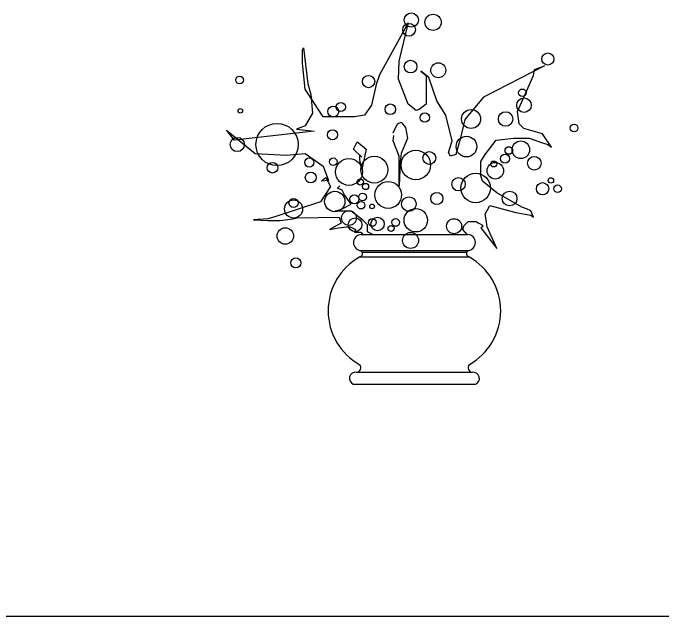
# Model space of a CAD drawing. Header units: millimetres. Extents: x 22565 to 38821, y 15578 to 26720.
# Drawn here: x 32457 to 33349, y 19597 to 20426 of the extents above; entities that cross this region are included whole.
import ezdxf

# ---------------------------------------------------------------- set-up
doc = ezdxf.new("R2010")
doc.units = ezdxf.units.MM
doc.layers.add('www.cad-blocks.net', color=7, linetype='Continuous')

# ---------------------------------------------------------------- blocks, each defined once
blk = doc.blocks.new('A$C47833DDF')
for p, q in [((249.79, 496.57), (210.42, 425.25)), ((237.49, 443.69), (249.79, 495.34)), ((249.79, 495.34), (249.79, 496.57)), ((104.59, 459.68), (105.82, 462.14)), ((104.59, 441.23), (104.59, 459.68)), ((105.82, 462.14), (111.98, 412.95)), ((108.28, 405.57), (104.59, 441.23)), ((236.26, 419.1), (237.49, 443.69)), ((436.83, 437.54), (353.15, 394.51)), ((430.68, 435.08), (436.83, 437.54)), ((267.02, 430.17), (274.4, 424.02)), ((278.09, 421.56), (267.02, 430.17)), ((422.06, 424.02), (423.29, 432.63)), ((423.29, 432.63), (430.68, 435.08)), ((210.42, 425.25), (205.49, 411.72)), ((274.4, 424.02), (274.4, 384.67)), ((289.17, 389.59), (278.09, 421.56)), ((399.91, 374.83), (422.06, 424.02)), ((111.98, 412.95), (115.67, 398.19)), ((205.49, 411.72), (199.34, 383.44)), ((249.79, 384.67), (236.26, 419.1)), ((132.89, 367.45), (108.28, 405.57)), ((115.67, 398.19), (118.13, 372.37)), ((353.15, 394.51), (340.85, 379.75)), ((260.87, 376.06), (249.79, 384.67)), ((274.4, 384.67), (264.56, 377.29)), ((301.47, 369.91), (289.17, 389.59)), ((199.34, 383.44), (189.5, 369.91)), ((264.56, 377.29), (260.87, 376.06)), ((340.85, 379.75), (327.31, 363.76)), ((402.37, 357.61), (399.91, 374.83)), ((118.13, 372.37), (108.28, 355.16)), ((175.96, 367.45), (132.89, 367.45)), ((189.5, 369.91), (175.96, 367.45)), ((310.09, 334.25), (301.47, 369.91)), ((228.87, 345.32), (235.03, 357.61)), ((235.03, 357.61), (239.95, 360.07)), ((239.95, 360.07), (246.1, 352.7)), ((327.31, 363.76), (321.16, 336.71)), ((408.53, 351.47), (402.37, 357.61)), ((0, 349.01), (39.38, 317.04)), ((11.07, 335.48), (0, 349.01)), ((108.28, 355.16), (95.98, 350.24)), ((95.98, 350.24), (120.59, 347.78)), ((246.1, 352.7), (248.56, 337.94)), ((434.37, 344.09), (408.53, 351.47)), ((120.59, 347.78), (11.07, 335.48)), ((228.87, 334.25), (230.1, 341.63)), ((446.67, 325.64), (434.37, 344.09)), ((174.73, 323.18), (179.65, 333.02)), ((179.65, 333.02), (185.81, 328.1)), ((237.49, 313.35), (228.87, 334.25)), ((248.56, 337.94), (239.95, 317.04)), ((305.16, 318.26), (310.09, 334.25)), ((321.16, 336.71), (315.01, 315.81)), ((355.62, 315.81), (370.38, 335.48)), ((370.38, 335.48), (394.99, 337.94)), ((394.99, 337.94), (415.91, 337.94)), ((415.91, 337.94), (434.37, 331.79)), ((434.37, 331.79), (441.75, 329.33)), ((185.81, 312.12), (174.73, 323.18)), ((185.81, 328.1), (191.96, 323.18)), ((191.96, 323.18), (185.81, 294.9)), ((441.75, 329.33), (446.67, 325.64)), ((39.38, 317.04), (82.44, 314.58)), ((82.44, 314.58), (108.28, 317.04)), ((108.28, 317.04), (132.89, 299.82)), ((183.34, 308.43), (183.34, 315.81)), ((237.49, 287.52), (237.49, 313.35)), ((239.95, 317.04), (238.72, 305.97)), ((307.63, 313.35), (305.16, 318.26)), ((315.01, 315.81), (307.63, 313.35)), ((349.46, 305.97), (355.62, 315.81)), ((185.81, 294.9), (183.34, 308.43)), ((238.72, 305.97), (237.49, 272.77)), ((349.46, 286.29), (349.46, 305.97)), ((132.89, 299.82), (140.28, 280.14)), ((237.49, 272.77), (237.49, 287.52)), ((351.92, 278.92), (349.46, 286.29)), ((130.43, 278.92), (132.89, 281.37)), ((140.28, 280.14), (130.43, 278.92)), ((132.89, 281.37), (136.59, 283.83)), ((136.59, 283.83), (142.74, 271.54)), ((371.61, 262.93), (351.92, 278.92)), ((142.74, 271.54), (129.2, 250.63)), ((152.55, 269.57), (155.72, 272.73)), ((158.88, 266.41), (152.55, 269.57)), ((162.05, 260.08), (158.88, 266.41)), ((171.54, 247.43), (162.05, 260.08)), ((406.07, 243.25), (371.61, 262.93)), ((129.2, 250.63), (65.22, 229.73)), ((149.39, 237.94), (158.88, 241.11)), ((158.88, 241.11), (171.54, 247.43)), ((355.62, 233.42), (361.77, 245.71)), ((361.77, 245.71), (397.45, 235.88)), ((412.22, 240.79), (406.07, 243.25)), ((162.05, 237.94), (149.39, 237.94)), ((171.54, 237.94), (162.05, 237.94)), ((187.37, 225.29), (171.54, 237.94)), ((356.85, 226.04), (355.62, 233.42)), ((397.45, 235.88), (418.37, 232.19)), ((418.37, 238.34), (412.22, 240.79)), ((422.06, 229.73), (418.37, 238.34)), ((418.37, 232.19), (422.06, 229.73)), ((56.6, 227.27), (36.92, 226.04)), ((36.92, 226.04), (56.6, 224.81)), ((65.22, 229.73), (56.6, 227.27)), ((56.6, 224.81), (73.83, 224.81)), ((73.83, 224.81), (91.06, 227.27)), ((91.06, 227.27), (97.21, 228.5)), ((97.21, 228.5), (155.04, 229.73)), ((155.04, 229.73), (157.5, 221.12)), ((193.7, 218.97), (187.37, 225.29)), ((326.08, 217.43), (332.24, 223.58)), ((332.24, 223.58), (338.39, 223.58)), ((338.39, 223.58), (343.31, 223.58)), ((343.31, 223.58), (347, 221.12)), ((358.08, 216.2), (356.85, 226.04)), ((157.5, 221.12), (141.51, 212.51)), ((148.89, 213.74), (153.81, 214.97)), ((153.81, 214.97), (164.89, 216.2)), ((164.89, 216.2), (169.81, 216.2)), ((169.81, 216.2), (177.19, 212.51)), ((193.7, 209.48), (193.7, 218.97)), ((324.85, 212.51), (326.08, 217.43)), ((347, 221.12), (351.92, 218.66)), ((351.92, 216.2), (349.46, 214.97)), ((349.46, 214.97), (371.61, 186.69)), ((351.92, 218.66), (351.92, 216.2)), ((371.61, 186.69), (358.08, 216.2)), ((141.51, 212.51), (148.89, 213.74)), ((177.19, 212.51), (175.96, 208.82)), ((175.96, 208.82), (184.58, 208.82)), ((184.58, 208.82), (187.04, 206.36)), ((185.03, 205.72), (331.42, 205.72)), ((200.03, 206.31), (193.7, 209.48)), ((331.01, 205.13), (324.85, 212.51)), ((185.03, 183.58), (332.16, 183.58)), ((186.81, 181.56), (329.93, 181.56)), ((183.11, 174.89), (332.9, 174.89)), ((178.66, 16.3), (338.09, 16.3)), ((174.21, 0), (342.54, 0))]:
    blk.add_line(p, q)
for centre, radius in [((253.98, 500.41), 9.72), ((283.87, 497.32), 11.15), ((250.88, 487.01), 8.75), ((441.61, 446.83), 8.31), ((252.95, 436.53), 8.75), ((291.09, 431.38), 10.3), ((17.89, 417.99), 5.26), ((195.21, 415.93), 8.5), ((406.56, 400.47), 5.15), ((408.91, 383.43), 10.01), ((157.07, 380.9), 6.27), ((225.11, 377.8), 7.29), ((18.92, 375.74), 3.09), ((146.76, 374.71), 7.51), ((336.12, 364.46), 13.05), ((272.53, 366.47), 6.52), ((383.6, 364.46), 10), ((69.43, 329.38), 29.03), ((477.7, 352.05), 5.26), ((145.73, 342.78), 6.91), ((14.79, 329.38), 9.78), ((329.79, 326.5), 14.15), ((404.5, 322.17), 12.06), ((260.16, 301.2), 20.26), ((388, 321.14), 5.26), ((203.19, 294.87), 18.45), ((278.72, 310.84), 8.81), ((382.85, 309.81), 6.19), ((423.05, 303.63), 9.34), ((63.25, 297.44), 7.29), ((113.77, 304.66), 6.27), ((146.76, 305.69), 5.15), ((168.38, 291.71), 18.45), ((369.44, 293.32), 11.39), ((367.38, 302.59), 4.12), ((115.83, 284.05), 7.51), ((342.45, 269.57), 20.26), ((183.87, 277.87), 4.25), ((222.18, 260.08), 18.45), ((318.93, 274.78), 9.22), ((434.4, 268.6), 8.5), ((445.74, 279.93), 3.72), ((191.09, 271.69), 4.25), ((455.01, 268.6), 5.26), ((148.82, 251.08), 14.02), ((175.62, 254.17), 6.27), ((186.96, 257.26), 5.26), ((289.03, 255.2), 8.25), ((389.03, 255.2), 10.15), ((92.12, 240.78), 12.41), ((92.12, 249.02), 6.27), ((184.9, 245.93), 5.15), ((250.67, 247.43), 10.01), ((200.03, 244.27), 3.16), ((260.16, 225.29), 16.14), ((168.41, 228.41), 10.2), ((176.65, 219.14), 9.5), ((200.37, 222.23), 5.26), ((207.58, 220.17), 9.22), ((232.33, 222.23), 5.26), ((312.74, 217.08), 10.36), ((80.78, 203.69), 11.34), ((226.14, 213.99), 4.12), ((252.95, 197.51), 10.96), ((95.21, 166.6), 6.91)]:
    blk.add_circle(centre, radius)
for centre, radius, start, end in [((185.55, 194.65), 11.08, 92.69189, 267.30811), ((330.9, 194.65), 11.08, 272.69189, 87.30811), ((181.81, 179.73), 5.01, 284.96549, 50.08339), ((334.63, 179.73), 5.01, 129.91661, 255.03451), ((224.56, 100.78), 84.91, 119.21976, 240.78024), ((291.89, 100.78), 84.91, 299.21976, 60.78024), ((178.29, 22.6), 6.31, 273.32247, 40.25267), ((338.15, 22.6), 6.31, 139.74733, 266.67753), ((177.34, 7.9), 8.5, 81.09564, 248.37474), ((339.1, 7.9), 8.5, 291.62526, 98.90436)]:
    blk.add_arc(centre, radius, start, end)
blk = doc.blocks.new('format')
at = {"layer": 'www.cad-blocks.net', "color": 155, "true_color": 0x546d8e}
blk.add_line((23683.33, 19597.04), (38820.68, 19597.04), dxfattribs=at)

msp = doc.modelspace()

# ---------------------------------------------------------------- block references
msp.add_blockref('A$C47833DDF', (32750.96, 19915.64))
at = {"layer": 'www.cad-blocks.net'}
msp.add_blockref('format', (0, 0), dxfattribs=at)

doc.saveas('drawing.dxf')
